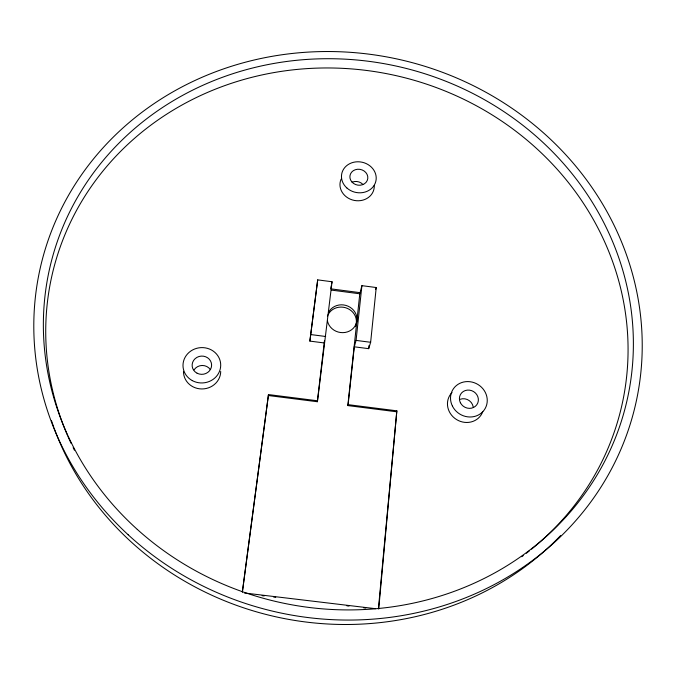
<?xml version="1.0" encoding="UTF-8"?>
<svg xmlns="http://www.w3.org/2000/svg" width="676" height="676" viewBox="0 0 676 676"><rect width="100%" height="100%" fill="white"/><g stroke="black" fill="none" stroke-linecap="round" stroke-linejoin="round"><path stroke-width="1.01" d="M378.433 608.544L396.846 410.831L348.115 404.654L347.827 405.583L396.457 411.76M378.712 609.076L396.846 410.831M348.115 404.654L354.3 346.813L368.673 348.664L368.995 345.546M368.673 348.664L370.642 342.284L376.228 287.528L361.913 285.661L359.793 293.798L347.827 405.583M354.3 346.813L356.075 340.408L361.913 285.661M242.354 592.244L268.482 394.573L317.551 400.784L332.051 281.757L317.695 279.872L309.87 341.101L324.294 342.96M268.372 395.536L317.331 401.73L324.438 340.881M309.87 341.101L317.695 279.872M242.405 591.686L268.482 394.573M330.817 287.807L331.223 285.787M331.637 283.768L332.051 281.757M317.331 401.73L317.551 400.784M375.653 289.522L376.228 287.528M244.349 592.979L375.586 608.696M262.111 595.666L264.206 595.919M273.628 597.052L275.724 597.297M346.923 605.831L349.019 606.076M363.68 607.834L365.775 608.087M311.061 334.603L325.671 336.487M356.075 340.408L370.642 342.284M330.606 288.813L360.088 292.666M331.392 290.097L359.793 293.798M560.649 535.519A299.4 278.368 13.4 0 1 54.038 427.959M53.717 427.055A299.4 278.368 13.4 0 1 51.511 420.742M328.342 314.188A14.914 13.807 13.4 0 1 347.582 308.467A14.914 13.807 13.4 0 1 355.449 326.288M327.446 316.157A14.914 13.807 13.4 0 1 328.004 314.822M194.088 369.848A9.557 8.974 -4.5 0 1 210.304 369.552M460.162 399.279A9.481 8.813 30.8 0 1 473.192 406.918M352.424 182.081A8.856 7.85 12.3 0 1 362.835 184.354M327.48 321.108A14.973 13.858 13.4 0 0 342.884 332.651A14.973 13.858 13.4 0 0 356.928 320.593A14.973 13.85 14 0 0 345.901 305.417A14.973 13.85 14 0 0 328.468 312.591M67.507 435.428A292.252 271.372 13.4 0 1 196.386 97.53A292.252 271.372 13.4 0 1 574.22 190.108A292.252 271.372 13.4 0 1 531.564 549.14M529.333 550.932A292.252 271.372 13.4 0 1 526.325 553.281M523.283 555.587A292.252 271.372 13.4 0 1 521.745 556.728M74.428 450.208A292.252 271.372 13.4 0 1 73.152 447.639M71.073 443.338A292.252 271.372 13.4 0 1 67.93 436.4M482.782 411.6A18.463 17.154 30.6 0 1 456.503 419.526A18.463 17.154 30.6 0 1 452.033 392.528M220.714 371.445A18.615 17.475 -4.4 0 1 201.862 388.954A18.615 17.475 -4.4 0 1 183.492 371.327M374.267 185.621A17.246 15.269 12.3 0 1 354.308 200.426A17.246 15.269 12.3 0 1 341.093 179.199M128.178 534.775A305.375 283.024 13.4 0 0 633.682 412.132A305.375 283.024 13.4 0 0 252.182 60.485A305.375 283.024 13.4 0 0 128.178 534.775M460.39 402.727A9.667 8.965 30.4 0 0 476.8 404.772A9.667 8.965 30.4 0 0 469.499 390.145A9.667 8.965 30.4 0 0 460.39 402.727M137.296 529.409A296.139 274.397 13.4 0 0 625.858 405.355A296.139 274.397 13.4 0 0 251.954 68.175A296.139 274.397 13.4 0 0 137.296 529.409M351.841 181.912A9.025 7.968 12.3 0 0 367.22 180.543A9.025 7.968 12.3 0 0 357.511 169.262A9.025 7.968 12.3 0 0 351.841 181.912M197.105 373.22A9.751 9.134 -4.1 0 0 211.613 365.006A9.751 9.134 -4.1 0 0 196.893 357.401A9.751 9.134 -4.1 0 0 197.105 373.22M192.288 380.605A18.869 17.677 -4.1 0 0 220.714 365.251A18.869 17.677 -4.1 0 0 192.55 349.982A18.869 17.677 -4.1 0 0 192.288 380.605M452.438 406.124A18.708 17.348 30.4 0 0 484.202 410.011A18.708 17.348 30.4 0 0 470.006 381.72A18.708 17.348 30.4 0 0 452.438 406.124M347.025 188.114A17.458 15.421 12.3 0 0 375.78 181.523A17.458 15.421 12.3 0 0 353.717 162.248A17.458 15.421 12.3 0 0 347.025 188.114"/></g></svg>
